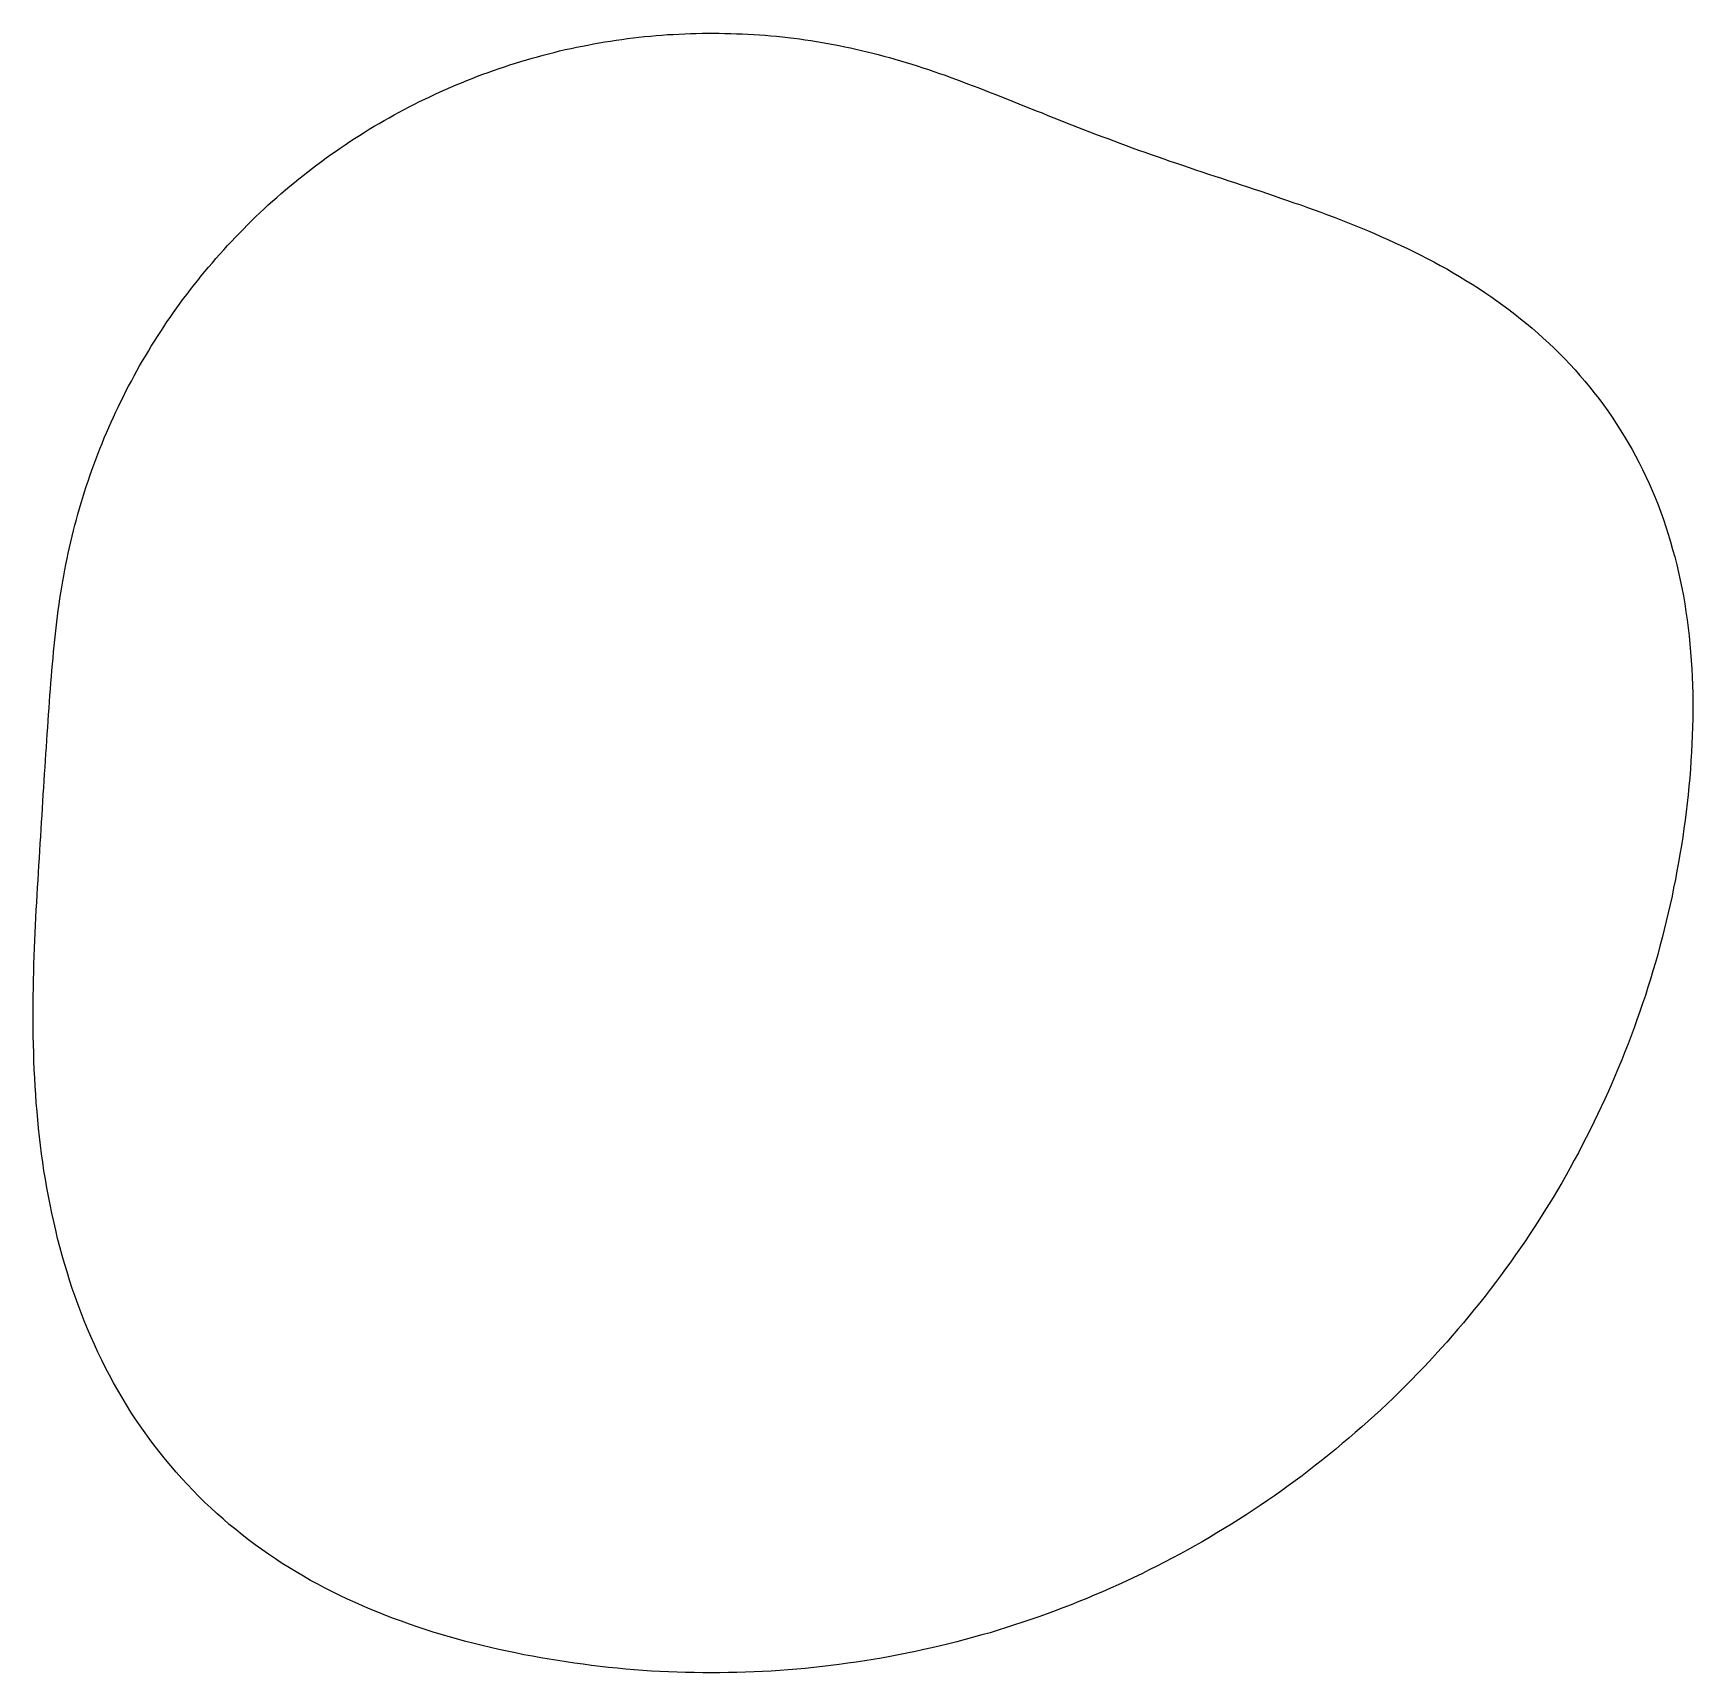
# Model space of a CAD drawing. Header units: millimetres. Extents: x -41 to 60, y -60 to 40.
import ezdxf

# ---------------------------------------------------------------- set-up
doc = ezdxf.new("R2010")
doc.units = ezdxf.units.MM
doc.layers.add('MOONCAM', color=7, linetype='CONTINUOUS')

msp = doc.modelspace()

# ---------------------------------------------------------------- linework, layer by layer
at = {"layer": 'MOONCAM'}
msp.add_lwpolyline([(9.09, 38.95), (9.43, 38.87), (9.77, 38.79), (10.11, 38.7), (10.45, 38.61), (10.78, 38.52), (11.12, 38.42), (11.46, 38.32), (11.8, 38.22), (12.14, 38.12), (12.47, 38.01), (12.81, 37.9), (13.15, 37.79), (13.49, 37.67), (13.83, 37.56), (14.17, 37.44), (14.51, 37.31), (14.85, 37.19), (15.19, 37.06), (15.53, 36.93), (15.87, 36.8), (16.22, 36.67), (16.56, 36.54), (16.91, 36.4), (17.25, 36.27), (17.6, 36.13), (17.95, 35.99), (18.3, 35.85), (18.65, 35.71), (19, 35.57), (19.35, 35.43), (19.7, 35.29), (20.06, 35.15), (20.41, 35), (20.77, 34.86), (21.13, 34.72), (21.49, 34.58), (21.85, 34.43), (22.21, 34.29), (22.58, 34.15), (22.94, 34.01), (23.31, 33.87), (23.68, 33.73), (24.05, 33.59), (24.42, 33.45), (24.79, 33.31), (25.17, 33.17), (25.54, 33.04), (25.92, 32.9), (26.3, 32.77), (26.68, 32.63), (27.06, 32.5), (27.45, 32.36), (27.83, 32.23), (28.22, 32.1), (28.6, 31.97), (28.99, 31.84), (29.38, 31.7), (29.77, 31.57), (30.17, 31.44), (30.56, 31.31), (30.95, 31.18), (31.35, 31.05), (31.75, 30.92), (32.15, 30.79), (32.54, 30.66), (32.94, 30.52), (33.35, 30.39), (33.75, 30.25), (34.15, 30.12), (34.55, 29.98), (34.96, 29.84), (35.36, 29.7), (35.77, 29.56), (36.18, 29.41), (36.58, 29.27), (36.99, 29.12), (37.4, 28.97), (37.8, 28.81), (38.21, 28.66), (38.62, 28.5), (39.03, 28.33), (39.43, 28.17), (39.84, 28), (40.25, 27.83), (40.65, 27.65), (41.06, 27.47), (41.46, 27.29), (41.86, 27.1), (42.27, 26.91), (42.67, 26.71), (43.07, 26.51), (43.46, 26.31), (43.86, 26.1), (44.25, 25.89), (44.65, 25.67), (45.04, 25.44), (45.42, 25.22), (45.81, 24.98), (46.19, 24.74), (46.57, 24.5), (46.95, 24.25), (47.32, 24), (47.69, 23.74), (48.06, 23.47), (48.42, 23.2), (48.78, 22.93), (49.13, 22.65), (49.48, 22.36), (49.83, 22.07), (50.17, 21.77), (50.51, 21.47), (50.84, 21.16), (51.17, 20.85), (51.5, 20.53), (51.81, 20.21), (52.13, 19.88), (52.44, 19.54), (52.74, 19.2), (53.03, 18.86), (53.32, 18.51), (53.61, 18.15), (53.89, 17.79), (54.16, 17.42), (54.43, 17.05), (54.69, 16.67), (54.94, 16.29), (55.19, 15.9), (55.43, 15.51), (55.67, 15.11), (55.9, 14.71), (56.12, 14.31), (56.33, 13.9), (56.54, 13.48), (56.74, 13.06), (56.94, 12.64), (57.12, 12.21), (57.31, 11.78), (57.48, 11.34), (57.65, 10.9), (57.81, 10.45), (57.96, 10), (58.1, 9.55), (58.24, 9.09), (58.37, 8.63), (58.5, 8.17), (58.62, 7.7), (58.73, 7.23), (58.83, 6.76), (58.93, 6.29), (59.02, 5.81), (59.1, 5.32), (59.18, 4.84), (59.25, 4.35), (59.31, 3.86), (59.37, 3.37), (59.42, 2.88), (59.46, 2.38), (59.5, 1.88), (59.53, 1.38), (59.55, 0.88), (59.57, 0.37), (59.59, -0.13), (59.59, -0.64), (59.59, -1.15), (59.59, -1.66), (59.58, -2.17), (59.56, -2.68), (59.54, -3.19), (59.52, -3.7), (59.48, -4.22), (59.45, -4.73), (59.41, -5.25), (59.36, -5.76), (59.31, -6.28), (59.25, -6.8), (59.19, -7.31), (59.12, -7.83), (59.05, -8.34), (58.98, -8.86), (58.9, -9.37), (58.81, -9.89), (58.73, -10.4), (58.63, -10.91), (58.54, -11.42), (58.43, -11.93), (58.33, -12.44), (58.22, -12.95), (58.1, -13.46), (57.98, -13.96), (57.86, -14.47), (57.73, -14.97), (57.6, -15.48), (57.46, -15.98), (57.32, -16.48), (57.17, -16.98), (57.02, -17.48), (56.87, -17.97), (56.71, -18.47), (56.54, -18.96), (56.38, -19.46), (56.2, -19.95), (56.03, -20.44), (55.85, -20.93), (55.66, -21.41), (55.47, -21.9), (55.28, -22.38), (55.08, -22.86), (54.88, -23.34), (54.68, -23.82), (54.47, -24.3), (54.25, -24.77), (54.03, -25.24), (53.81, -25.71), (53.58, -26.18), (53.35, -26.65), (53.12, -27.11), (52.88, -27.58), (52.64, -28.04), (52.39, -28.49), (52.14, -28.95), (51.89, -29.4), (51.63, -29.86), (51.37, -30.31), (51.1, -30.75), (50.83, -31.2), (50.55, -31.64), (50.28, -32.08), (49.99, -32.52), (49.71, -32.95), (49.42, -33.38), (49.13, -33.81), (48.83, -34.24), (48.53, -34.67), (48.22, -35.09), (47.92, -35.51), (47.6, -35.93), (47.29, -36.34), (46.97, -36.75), (46.65, -37.16), (46.32, -37.57), (45.99, -37.97), (45.66, -38.37), (45.32, -38.76), (44.98, -39.16), (44.64, -39.55), (44.29, -39.94), (43.94, -40.32), (43.59, -40.7), (43.23, -41.08), (42.87, -41.46), (42.51, -41.83), (42.14, -42.2), (41.77, -42.57), (41.4, -42.93), (41.02, -43.29), (40.64, -43.65), (40.26, -44), (39.87, -44.35), (39.49, -44.7), (39.09, -45.04), (38.7, -45.38), (38.3, -45.71), (37.9, -46.05), (37.5, -46.37), (37.09, -46.7), (36.68, -47.02), (36.27, -47.34), (35.86, -47.66), (35.44, -47.97), (35.02, -48.27), (34.6, -48.58), (34.17, -48.88), (33.75, -49.17), (33.31, -49.47), (32.88, -49.76), (32.45, -50.04), (32.01, -50.32), (31.57, -50.6), (31.13, -50.87), (30.68, -51.14), (30.23, -51.41), (29.78, -51.67), (29.33, -51.93), (28.88, -52.18), (28.42, -52.43), (27.96, -52.68), (27.5, -52.92), (27.04, -53.16), (26.57, -53.39), (26.11, -53.62), (25.64, -53.85), (25.17, -54.07), (24.69, -54.29), (24.22, -54.5), (23.74, -54.71), (23.26, -54.91), (22.78, -55.12), (22.3, -55.31), (21.82, -55.5), (21.33, -55.69), (20.85, -55.88), (20.36, -56.06), (19.87, -56.23), (19.38, -56.4), (18.88, -56.57), (18.39, -56.73), (17.89, -56.89), (17.4, -57.05), (16.9, -57.2), (16.4, -57.34), (15.9, -57.48), (15.39, -57.62), (14.89, -57.75), (14.39, -57.88), (13.88, -58), (13.37, -58.12), (12.87, -58.23), (12.36, -58.34), (11.85, -58.45), (11.34, -58.55), (10.83, -58.65), (10.31, -58.74), (9.8, -58.83), (9.29, -58.91), (8.77, -58.99), (8.26, -59.06), (7.74, -59.13), (7.23, -59.2), (6.71, -59.26), (6.19, -59.32), (5.67, -59.37), (5.16, -59.42), (4.64, -59.46), (4.12, -59.5), (3.6, -59.53), (3.08, -59.56), (2.56, -59.58), (2.04, -59.6), (1.52, -59.62), (1, -59.63), (0.48, -59.64), (-0.04, -59.64), (-0.56, -59.64), (-1.08, -59.63), (-1.6, -59.62), (-2.12, -59.6), (-2.64, -59.58), (-3.16, -59.56), (-3.68, -59.53), (-4.2, -59.49), (-4.72, -59.45), (-5.24, -59.41), (-5.76, -59.36), (-6.28, -59.31), (-6.79, -59.25), (-7.31, -59.19), (-7.83, -59.12), (-8.34, -59.05), (-8.86, -58.98), (-9.37, -58.9), (-9.89, -58.81), (-10.4, -58.73), (-10.91, -58.63), (-11.42, -58.54), (-11.93, -58.43), (-12.44, -58.33), (-12.94, -58.22), (-13.45, -58.1), (-13.95, -57.98), (-14.45, -57.86), (-14.95, -57.73), (-15.45, -57.59), (-15.94, -57.45), (-16.44, -57.31), (-16.93, -57.16), (-17.42, -57), (-17.9, -56.84), (-18.38, -56.68), (-18.86, -56.51), (-19.34, -56.33), (-19.82, -56.15), (-20.29, -55.96), (-20.76, -55.77), (-21.22, -55.57), (-21.68, -55.37), (-22.14, -55.16), (-22.6, -54.94), (-23.05, -54.72), (-23.49, -54.49), (-23.94, -54.26), (-24.38, -54.02), (-24.81, -53.77), (-25.25, -53.51), (-25.67, -53.25), (-26.1, -52.99), (-26.52, -52.71), (-26.93, -52.43), (-27.34, -52.15), (-27.74, -51.86), (-28.15, -51.56), (-28.54, -51.25), (-28.93, -50.94), (-29.32, -50.62), (-29.7, -50.29), (-30.07, -49.96), (-30.44, -49.62), (-30.81, -49.28), (-31.17, -48.93), (-31.52, -48.57), (-31.87, -48.2), (-32.21, -47.83), (-32.55, -47.45), (-32.88, -47.07), (-33.2, -46.68), (-33.52, -46.28), (-33.83, -45.88), (-34.14, -45.47), (-34.44, -45.06), (-34.73, -44.64), (-35.02, -44.22), (-35.3, -43.79), (-35.57, -43.35), (-35.84, -42.91), (-36.1, -42.46), (-36.35, -42.01), (-36.6, -41.56), (-36.84, -41.1), (-37.07, -40.63), (-37.3, -40.16), (-37.52, -39.69), (-37.73, -39.21), (-37.94, -38.73), (-38.13, -38.25), (-38.33, -37.76), (-38.51, -37.27), (-38.69, -36.78), (-38.86, -36.28), (-39.03, -35.78), (-39.18, -35.28), (-39.34, -34.77), (-39.48, -34.27), (-39.62, -33.76), (-39.75, -33.25), (-39.87, -32.74), (-39.99, -32.22), (-40.11, -31.71), (-40.21, -31.19), (-40.31, -30.68), (-40.41, -30.16), (-40.49, -29.65), (-40.58, -29.13), (-40.65, -28.61), (-40.73, -28.1), (-40.79, -27.58), (-40.85, -27.06), (-40.91, -26.55), (-40.96, -26.03), (-41, -25.52), (-41.05, -25.01), (-41.08, -24.5), (-41.11, -23.99), (-41.14, -23.48), (-41.17, -22.97), (-41.19, -22.47), (-41.2, -21.96), (-41.22, -21.46), (-41.23, -20.96), (-41.23, -20.46), (-41.24, -19.97), (-41.24, -19.48), (-41.23, -18.98), (-41.23, -18.5), (-41.22, -18.01), (-41.21, -17.53), (-41.2, -17.04), (-41.19, -16.57), (-41.17, -16.09), (-41.15, -15.61), (-41.13, -15.14), (-41.11, -14.67), (-41.09, -14.21), (-41.07, -13.75), (-41.05, -13.28), (-41.02, -12.83), (-41, -12.37), (-40.97, -11.92), (-40.94, -11.47), (-40.92, -11.02), (-40.89, -10.57), (-40.86, -10.13), (-40.84, -9.69), (-40.81, -9.25), (-40.78, -8.82), (-40.75, -8.38), (-40.73, -7.95), (-40.7, -7.53), (-40.67, -7.1), (-40.64, -6.68), (-40.62, -6.26), (-40.59, -5.84), (-40.56, -5.43), (-40.54, -5.01), (-40.51, -4.6), (-40.48, -4.19), (-40.46, -3.79), (-40.43, -3.38), (-40.41, -2.98), (-40.38, -2.58), (-40.35, -2.19), (-40.33, -1.79), (-40.3, -1.4), (-40.27, -1.01), (-40.24, -0.62), (-40.22, -0.24), (-40.19, 0.14), (-40.16, 0.53), (-40.13, 0.9), (-40.1, 1.28), (-40.06, 1.65), (-40.03, 2.03), (-40, 2.4), (-39.96, 2.76), (-39.92, 3.13), (-39.88, 3.49), (-39.84, 3.86), (-39.8, 4.22), (-39.75, 4.57), (-39.71, 4.93), (-39.66, 5.29), (-39.61, 5.64), (-39.55, 5.99), (-39.5, 6.34), (-39.44, 6.69), (-39.38, 7.03), (-39.31, 7.38), (-39.25, 7.72), (-39.18, 8.07), (-39.11, 8.41), (-39.03, 8.75), (-38.95, 9.09), (-38.87, 9.43), (-38.79, 9.77), (-38.7, 10.11), (-38.61, 10.44), (-38.52, 10.78), (-38.42, 11.12), (-38.33, 11.45), (-38.22, 11.79), (-38.12, 12.12), (-38.01, 12.45), (-37.9, 12.78), (-37.79, 13.11), (-37.67, 13.44), (-37.55, 13.77), (-37.43, 14.1), (-37.31, 14.42), (-37.18, 14.75), (-37.05, 15.07), (-36.92, 15.4), (-36.78, 15.72), (-36.64, 16.04), (-36.5, 16.36), (-36.36, 16.67), (-36.21, 16.99), (-36.06, 17.31), (-35.91, 17.62), (-35.75, 17.93), (-35.6, 18.24), (-35.44, 18.55), (-35.27, 18.86), (-35.11, 19.17), (-34.94, 19.48), (-34.77, 19.78), (-34.59, 20.08), (-34.42, 20.38), (-34.24, 20.68), (-34.06, 20.98), (-33.87, 21.28), (-33.68, 21.57), (-33.49, 21.87), (-33.3, 22.16), (-33.11, 22.45), (-32.91, 22.73), (-32.71, 23.02), (-32.51, 23.31), (-32.3, 23.59), (-32.1, 23.87), (-31.89, 24.15), (-31.68, 24.43), (-31.46, 24.7), (-31.24, 24.98), (-31.03, 25.25), (-30.8, 25.52), (-30.58, 25.78), (-30.35, 26.05), (-30.13, 26.31), (-29.89, 26.58), (-29.66, 26.84), (-29.43, 27.09), (-29.19, 27.35), (-28.95, 27.6), (-28.71, 27.85), (-28.46, 28.1), (-28.22, 28.35), (-27.97, 28.6), (-27.72, 28.84), (-27.46, 29.08), (-27.21, 29.32), (-26.95, 29.56), (-26.69, 29.79), (-26.43, 30.02), (-26.17, 30.25), (-25.91, 30.48), (-25.64, 30.7), (-25.37, 30.93), (-25.1, 31.15), (-24.83, 31.36), (-24.55, 31.58), (-24.27, 31.79), (-24, 32), (-23.72, 32.21), (-23.43, 32.42), (-23.15, 32.62), (-22.86, 32.82), (-22.58, 33.02), (-22.29, 33.21), (-22, 33.41), (-21.71, 33.6), (-21.41, 33.79), (-21.12, 33.97), (-20.82, 34.16), (-20.52, 34.34), (-20.22, 34.51), (-19.92, 34.69), (-19.61, 34.86), (-19.31, 35.03), (-19, 35.2), (-18.69, 35.36), (-18.39, 35.52), (-18.07, 35.68), (-17.76, 35.84), (-17.45, 35.99), (-17.13, 36.14), (-16.82, 36.29), (-16.5, 36.44), (-16.18, 36.58), (-15.86, 36.72), (-15.54, 36.86), (-15.22, 36.99), (-14.9, 37.12), (-14.57, 37.25), (-14.25, 37.38), (-13.92, 37.5), (-13.59, 37.62), (-13.26, 37.74), (-12.93, 37.85), (-12.6, 37.96), (-12.27, 38.07), (-11.94, 38.18), (-11.6, 38.28), (-11.27, 38.38), (-10.93, 38.48), (-10.6, 38.57), (-10.26, 38.66), (-9.92, 38.75), (-9.58, 38.83), (-9.25, 38.92), (-8.91, 39), (-8.56, 39.07), (-8.22, 39.15), (-7.88, 39.22), (-7.54, 39.28), (-7.2, 39.35), (-6.85, 39.41), (-6.51, 39.47), (-6.16, 39.52), (-5.82, 39.57), (-5.47, 39.62), (-5.13, 39.67), (-4.78, 39.71), (-4.43, 39.75), (-4.09, 39.79), (-3.74, 39.82), (-3.39, 39.86), (-3.04, 39.88), (-2.7, 39.91), (-2.35, 39.93), (-2, 39.95), (-1.65, 39.97), (-1.3, 39.98), (-0.95, 39.99), (-0.6, 40), (-0.25, 40), (0.1, 40), (0.44, 40), (0.79, 39.99), (1.14, 39.98), (1.49, 39.97), (1.84, 39.96), (2.19, 39.94), (2.54, 39.92), (2.89, 39.9), (3.23, 39.87), (3.58, 39.84), (3.93, 39.81), (4.28, 39.77), (4.62, 39.73), (4.97, 39.69), (5.32, 39.65), (5.66, 39.6), (6.01, 39.55), (6.35, 39.49), (6.7, 39.44), (7.04, 39.38), (7.38, 39.31), (7.73, 39.25), (8.07, 39.18), (8.41, 39.11), (8.75, 39.03)], close=True, dxfattribs=at)

doc.saveas('drawing.dxf')
